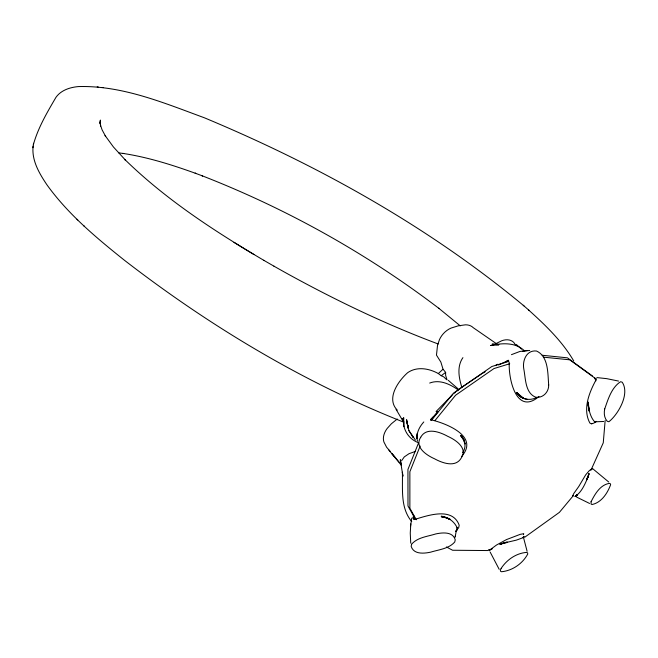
<?xml version="1.0" encoding="UTF-8"?>
<svg xmlns="http://www.w3.org/2000/svg" width="658" height="658" viewBox="0 0 658 658"><rect width="100%" height="100%" fill="white"/><g stroke="black" fill="none" stroke-linecap="round" stroke-linejoin="round"><path stroke-width="0.99" d="M33.122 146.257C31.518 160.478 39.422 173.663 47.047 184.98C68.235 214.36 96.339 237.834 124.469 260.288C209.688 326.121 303.099 382.224 403.329 422.008M410.789 523.9L410.263 533.128L410.724 543.13M413.948 515.847L413.981 518.397M465.107 443.837L463.684 439.602L460.978 435.399C465.617 439.898 466.358 447.3 462.706 452.638M605.154 420.478L603.263 442.818L590.9 470.305M410.477 526.647L411.76 518.109M592.513 469.039L592.2 468.455L589.198 470.766L585.661 474.879L578.744 486.533L573.727 493.59L572.682 495.984L573.463 495.688M33.369 144.702C38 127.866 47.187 112.312 55.971 97.318C61.062 90.154 70.061 87.3 78.458 86.576C122.256 85.343 163.924 102.928 204.309 117.757C318.612 165.446 428.448 226.632 523.957 305.896M32.916 147.688L33.574 143.279M455.246 536.459L456.191 531.294M456.825 529.534L457.17 527.354M455.04 537.364L455.328 535.883M413.997 519.623L413.035 517.895L413.347 516.588M588.186 476.598L588.918 473.521L586.648 479.879L588.186 476.598C585.118 483.778 581.738 492.349 574.919 496.56L577.37 495.096M99.671 122.84L100.411 120.085L100.197 123.482L100.032 122.47L100.625 126.048L100.46 125.036L102.105 129.865L105.658 136.453L105.107 135.589L113.439 146.989L125.407 160.083L124.683 159.343C165.849 199.613 214.549 231.213 263.932 260.395M589.223 473.925L586.771 479.09M418.562 442.867L407.935 469.458L407.985 505.969L415.387 519.228M420.149 446.025L409.868 471.72L409.885 508.272L416.3 519.771M462.919 357.639C456.792 366.391 458.815 377.684 461.817 387.217L456.841 391.058M587.232 478.284L588.129 476.737M401.602 460.699L404.3 456.891L409.013 453.699L415.56 451.363M576.005 495.992L577.231 494.775L575.454 496.609L577.082 494.479M461.521 456.512C479.855 436.155 445.688 423.168 430.538 419.681L433.466 416.876L430.521 419.919M423.801 421.951C419.13 427.05 415.626 434.124 417.485 441.123M431.138 420.067L438.064 411.546L436.065 411.546L452.869 394.389M431.615 420.051L453.535 393.106L491.847 366.506L508.535 361.415M434.913 420.643L455.591 395.228L493.985 368.554L509.72 363.742M573.085 495.918L559.399 512.36L524.804 537.183M430.579 419.771L438.064 411.546M456.94 529.855L455.492 531.442L457.096 530.175L457.326 528.267C454.703 521.687 448.271 517.122 441.337 516.201L449.875 519.211L445.96 517.649L441.247 516.752L445.992 517.492L449.908 519.359M457.606 528.933L458.651 527.798L459.202 525.232C452.515 506.8 428.202 515.321 414.54 519.491L413.035 517.895M588.499 406.693L588.926 410.896L588.236 402.046L589.124 410.888L587.668 402.087C588.803 409.144 589.996 417.312 595.284 422.485L596.14 421.35L594.7 422.091M442.957 369.261L438.327 373.563C429.057 368.381 416.901 366.243 407.672 372.675C398.131 381.13 385.95 398.584 397.243 410.107M539.009 396.461C516.226 416.037 508.363 378.408 509.259 362.698L508.157 360.313L505.55 362.04M523.447 534.609L523.743 533.712L520.215 534.345L506.413 539.618L496.469 545.054L490.547 549.446L489.634 550.828L489.017 549.479M438.327 373.563L441.247 375.726L445.622 372.379L443.031 369.187L440.868 362.089L436.476 355.123L437.504 345.483L439.445 339.668A17.478 12.954 -47.2 0 1 451.067 328.079L458.297 325.825L465.412 324.822A17.437 12.889 -47.4 0 1 473.357 327.766L497.382 344.348M523.974 536.928L522.756 537.512L523.743 537.043L523.661 536.328L523.974 536.928L523.044 537.718L516.316 540.144L499.767 544.01L507.154 542.488M454.209 393.27L455.542 392.152M397.259 419.014L391.411 423.744L387.151 428.49A17.19 12.296 -39.3 0 0 383.902 441.995L386.6 447.218L390.383 451.585M461.817 387.217L481.36 374.073M595.284 422.485L596.14 421.827M458.149 389.964L458.174 389.947C450.08 384.124 439.651 379.181 429.682 383.055M485.16 371.762L482.256 373.53M495.359 365.601L497.719 364.261M504.184 362.723L508.527 360.469M498.567 365.017L508.724 360.296M496.346 343.41L501.692 340.786A17.034 11.959 -48.6 0 1 513.766 342.431L515.411 344.776M592.044 423.555L591.41 423.859L589.881 423.053C582.297 408.988 589.453 391.732 596.567 378.95L594.445 378.005M511.463 354.662L519.902 351.454L529.682 350.451M537.06 397.259C530.068 401.273 520.963 399.472 516.308 392.801L523.612 398.485L519.861 396.363M503.51 543.163L500.08 544.421L507.121 541.912M492.307 548.838L487.529 550.549L452.597 550.253L446.404 546.962M591.723 423.785L594.199 422.979M527.445 350.558L522.625 351.059M596.757 421.737L603.699 421.482M596.888 377.593L606.709 378.654L618.536 381.064M498.016 344.57L492.168 344.126L498.929 344.595M494.841 344.331L498.155 344.586M542.2 355.254L567.459 357.845L592.529 376.055M543.401 357.146L569.705 359.819L594.774 378.021M97.187 86.864L98.256 86.996M102.303 87.481L103.347 87.604M118.736 152.87L123.729 153.528L122.865 153.396C147.836 157.204 172.034 164.837 195.739 173.391L195.13 173.169L202.598 175.941L202.022 175.727C286.674 208.734 366.925 253.47 439.182 308.577L438.689 308.191L460.271 325.858M498.558 345.105L495.63 344.718L498.172 344.455L490.457 345.549C501.832 343.04 515.28 342.02 524.401 350.755M523.579 398.386L516.686 392.431L520.001 396.124L523.579 398.386L527.371 399.406M445.96 517.649L449.875 519.063M438.17 343.969C385.045 324.131 333.836 299.406 284.24 271.968L273.917 266.153M441.247 375.726L443.698 376.837L446.453 379.526M576.614 497.078L589.609 503.469M263.71 260.272L274.073 266.235M243.74 248.362L253.93 254.506M234.437 242.613L234.026 242.366L244.085 248.568M418.027 442.563C407.894 438.573 402.054 428.3 403.675 417.641L403.889 426.655M592.57 468.586L608.716 482.001M448.295 380.324L458.256 388.985M528.53 309.918C545.392 325.134 562.171 341.157 573.71 360.929M403.856 421.959L402.145 418.406L403.724 422.181M523.242 305.271L529.271 310.568M516.291 344.447L521.621 349.168M76.97 219.246L77.759 219.994M83.656 225.628L84.421 226.352M415.42 440.079L408.881 430.587L406.603 419.672L408.133 428.3L406.833 421.285L407.796 426.499L407.458 425.076L408.338 426.746M388.738 449.924L401.265 465.165M399.176 462.171L391.699 453.362L395.771 458.165M463.471 439.725L460.707 435.678L463.684 439.602L464.762 443.805M411.735 521.58C400.072 507.672 402.91 488.91 402.375 472.173L402.918 476.219L400.294 459.679L401.043 463.322M396.05 409.309L403.667 422.263M411.669 435.045L413.199 437.488L408.881 430.587M499.192 569.335L490.169 552.095M400.944 463.931L400.056 462.294L400.887 464.005M594.7 377.988L595.893 380.859M447.045 379.913L445.63 375.356L445.622 372.379M527.107 551.289L523.678 538.186M413.742 518.224L413.463 514.869M403.387 421.515L403.815 423.982M417.254 433.589L417.057 438.409L417.254 433.589M604.735 408.898C603.773 413.15 604.209 417.953 607.252 421.293L608.897 421.745C618.15 414.408 630.109 393.895 622.221 382.224L620.626 381.706C611.636 387.356 608.074 399.241 604.735 408.898M548.698 384.946C548.854 391.971 543.228 398.008 536.031 397.333C525.026 393.262 525.709 378.465 523.776 368.858C522.279 360.559 526.532 349.809 536.525 351.027C548.682 356.504 547.678 373.621 548.698 384.946M591.048 501.774L591.139 504.217L592.2 504.489C601.585 502.465 607.573 493.056 610.64 484.658L610.328 483.712L609.333 483.375C600.08 484.913 594.922 494.166 591.048 501.774M411.604 544.215L411.168 546.354C413.693 554.604 423.974 553.584 430.636 552.161C438.82 549.627 448.756 548.813 454.736 542.019L455.246 539.873C452.918 531.417 442.39 532.503 435.711 533.951C427.535 536.533 417.509 537.323 411.604 544.215M420.717 437.249C414.203 447.111 426.606 455.278 434.387 458.708C442.291 463.043 455.69 468.052 461.365 457.828C467.953 448.016 455.575 439.807 447.818 436.369C439.898 431.993 426.376 426.91 420.717 437.249M501.157 568.38L500.368 570.124L500.499 571.226L501.503 571.744C512.385 570.708 522.551 563.692 527.7 554.102L527.642 552.934L526.68 552.375C516.25 553.197 506.8 559.711 501.157 568.38"/></g></svg>
